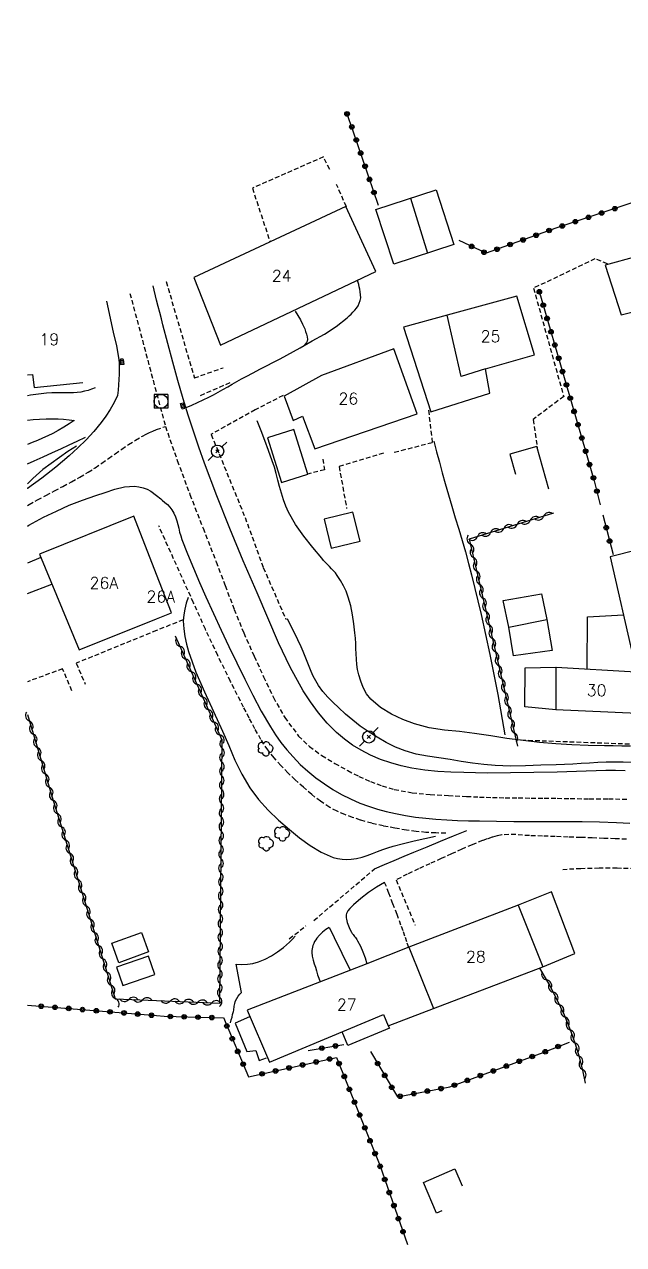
# Model space of a CAD drawing. Header units: millimetres. Extents: x 174000 to 175000, y 130000 to 130858.
# Drawn here: x 173999.7 to 174064.6, y 130437.2 to 130569.5 of the extents above; entities that cross this region are included whole.
import ezdxf
from ezdxf.enums import TextEntityAlignment as Align

# ---------------------------------------------------------------- set-up
doc = ezdxf.new("R2010")
doc.units = ezdxf.units.MM
doc.linetypes.add('DASHED', pattern=[0.75, 0.5, -0.25])
doc.layers.get('0').update_dxf_attribs({"linetype": 'CONTINUOUS'})
for name, color, linetype in [('W0001', 6, 'DASHED'), ('W0008', 7, 'CONTINUOUS'), ('W0014', 7, 'CONTINUOUS'), ('W0017', 7, 'CONTINUOUS'), ('W0071', 7, 'CONTINUOUS'), ('W0101', 7, 'CONTINUOUS'), ('W0104', 1, 'CONTINUOUS'), ('W0112', 1, 'DASHED'), ('W0211', 2, 'CONTINUOUS'), ('W0214', 2, 'CONTINUOUS'), ('W0300', 7, 'CONTINUOUS'), ('W0310', 3, 'CONTINUOUS'), ('W0323', 7, 'CONTINUOUS'), ('W0330', 7, 'CONTINUOUS'), ('W0401', 7, 'CONTINUOUS'), ('W0420', 7, 'CONTINUOUS'), ('W0473', 7, 'CONTINUOUS'), ('W0991', 7, 'CONTINUOUS'), ('W1102', 7, 'CONTINUOUS')]:
    doc.layers.add(name, color=color, linetype=linetype)
doc.styles.get("Standard").update_dxf_attribs({"font": 'romans.shx', "width": 0.85})

# ---------------------------------------------------------------- blocks, each defined once
blk = doc.blocks.new('T401')
for p, q in [((-0.3, 0.3), (0, 0.3)), ((-0.3, -0.25), (-0.3, 0.3)), ((-0.3, 0.15), (0, 0.15)), ((-0.3, 0), (0, 0)), ((0, 0.3), (0, -0.25)), ((-0.3, -0.15), (0, -0.15)), ((-0.3, -0.25), (-0.3, -0.3)), ((-0.3, -0.3), (0, -0.3)), ((0, -0.3), (0, -0.25))]:
    blk.add_line(p, q)
blk = doc.blocks.new('T420')
for p, q in [((0.75, 0.75), (-0.75, 0.75)), ((-0.75, 0.75), (-0.75, -0.75)), ((0.75, 0.75), (0.75, -0.75)), ((0.75, -0.75), (-0.75, -0.75))]:
    blk.add_line(p, q)
blk.add_ellipse((0, 0), major_axis=(-0.53, 0.53), ratio=1, start_param=3.926991, end_param=10.210176)
blk = doc.blocks.new('T473')
for p, q in [((-0.166667, 0.166667), (0.166667, -0.166667)), ((-0.166667, -0.166667), (0.166667, 0.166667)), ((0.500001, 0.500001), (1.000002, 1.000002)), ((-1.000002, -1.000002), (-0.500001, -0.500001))]:
    blk.add_line(p, q)
blk.add_ellipse((0, 0), major_axis=(0.471405, 0.471405), ratio=1, start_param=5.4977871438, end_param=11.780972451)
blk = doc.blocks.new('T300')
for p, q in [((-0.8, 0.51), (-0.86, 0.34)), ((-0.86, 0.34), (-0.86, 0.17)), ((-0.86, 0.17), (-0.74, 0.06)), ((-0.69, 0.63), (-0.8, 0.51)), ((-0.8, -0.06), (-0.74, 0.06)), ((-0.74, 0.06), (-0.69, 0.11)), ((-0.57, 0.69), (-0.69, 0.63)), ((-0.46, 0.69), (-0.57, 0.69)), ((-0.29, 0.63), (-0.46, 0.69)), ((-0.29, 0.63), (-0.17, 0.74)), ((-0.23, 0.57), (-0.29, 0.63)), ((-0.17, 0.74), (-0.06, 0.8)), ((-0.06, 0.8), (0.06, 0.8)), ((0.06, 0.8), (0.23, 0.74)), ((0.23, 0.74), (0.34, 0.63)), ((0.34, 0.63), (0.4, 0.51)), ((0.46, 0.46), (0.34, 0.46)), ((0.4, 0.51), (0.4, 0.46)), ((0.57, 0.4), (0.46, 0.46)), ((0.57, 0.4), (0.69, 0.29)), ((0.69, 0.29), (0.74, 0.17)), ((0.74, 0.06), (0.69, -0.17)), ((0.74, 0.17), (0.74, 0.06)), ((-0.8, -0.17), (-0.8, -0.06)), ((-0.8, -0.23), (-0.8, -0.17)), ((-0.74, -0.34), (-0.8, -0.23)), ((-0.69, -0.4), (-0.74, -0.34)), ((-0.51, -0.46), (-0.69, -0.4)), ((-0.4, -0.46), (-0.51, -0.46)), ((-0.4, -0.46), (-0.34, -0.46)), ((-0.34, -0.46), (-0.34, -0.4)), ((-0.34, -0.51), (-0.34, -0.46)), ((-0.29, -0.63), (-0.34, -0.51)), ((-0.17, -0.74), (-0.29, -0.63)), ((-0.06, -0.8), (-0.17, -0.74)), ((0.06, -0.8), (-0.06, -0.8)), ((0.17, -0.74), (0.06, -0.8)), ((0.23, -0.69), (0.17, -0.74)), ((0.29, -0.46), (0.23, -0.46)), ((0.29, -0.63), (0.23, -0.69)), ((0.46, -0.4), (0.29, -0.46)), ((0.34, -0.51), (0.29, -0.63)), ((0.34, -0.51), (0.34, -0.46)), ((0.57, -0.34), (0.46, -0.4)), ((0.63, -0.29), (0.57, -0.34)), ((0.69, -0.17), (0.63, -0.29))]:
    blk.add_line(p, q)
blk = doc.blocks.new('t310o')
at = {"color": 0, "linetype": 'Continuous'}
for centre, start, end in [((-0.5, 0.38), 216.8699, 323.1304), ((0.5, -0.37), 36.8699, 143.1303)]:
    blk.add_arc(centre, 0.625, start, end, dxfattribs=at)
blk = doc.blocks.new('t323o')
at = {"color": 0, "linetype": 'Continuous'}
for radius in [0.25, 0.15]:
    blk.add_circle((0, 0), radius, dxfattribs=at)

msp = doc.modelspace()

# ---------------------------------------------------------------- linework, layer by layer
at = {"layer": 'W0001'}
for points in [[(174011.12, 130540.32), (174014.97, 130525.9)], [(174014, 130525.56), (174014.97, 130525.9)], [(174014.97, 130525.9), (174016.26, 130522.2), (174017.63, 130518.52), (174019.05, 130514.87), (174020.47, 130511.22), (174021.45, 130508.65), (174022.43, 130506.07), (174023.46, 130503.51), (174024.59, 130500.99), (174025.62, 130498.77), (174026.67, 130496.52), (174027.9, 130494.34), (174029.41, 130492.34), (174030.6, 130491.2), (174031.93, 130490.23), (174033.33, 130489.38), (174034.74, 130488.59), (174035.95, 130487.97), (174037.19, 130487.41), (174038.47, 130486.93), (174039.78, 130486.55), (174041.72, 130486.19), (174043.69, 130486), (174045.65, 130485.9), (174047.61, 130485.8), (174049.01, 130485.73), (174050.42, 130485.68), (174051.82, 130485.65), (174053.23, 130485.64), (174054.64, 130485.62), (174056.04, 130485.61), (174057.45, 130485.59), (174058.85, 130485.56), (174060.92, 130485.54), (174063, 130485.54), (174065.09, 130485.49)], [(174000, 130517.32), (174000.19, 130517.44), (174001.11, 130517.94), (174002.02, 130518.43), (174002.94, 130518.92), (174003.86, 130519.4), (174004.78, 130519.9), (174005.69, 130520.41), (174006.59, 130520.93), (174007.34, 130521.41), (174008.07, 130521.91), (174008.8, 130522.42), (174009.51, 130522.93), (174010.24, 130523.45), (174010.97, 130523.95), (174011.73, 130524.42), (174012.5, 130524.86), (174012.87, 130525.05), (174013.24, 130525.23), (174013.62, 130525.4), (174014, 130525.56)]]:
    msp.add_lwpolyline(points, dxfattribs=at)
at = {"layer": 'W0008'}
for points in [[(174009.79, 130529.27), (174009.41, 130528.49), (174008.99, 130527.74), (174008.52, 130527.01), (174008.02, 130526.31), (174007.22, 130525.35), (174006.37, 130524.44), (174005.47, 130523.57), (174004.55, 130522.73), (174003.08, 130521.48), (174001.56, 130520.3), (174000, 130519.16), (174000, 130519.15)], [(174000, 130515.09), (174000.17, 130515.19), (174000.96, 130515.64), (174001.77, 130516.06), (174003.15, 130516.73), (174004.55, 130517.35), (174005.98, 130517.91), (174007.44, 130518.42), (174008.44, 130518.75), (174009.47, 130519.09), (174010.54, 130519.34), (174011.63, 130519.41), (174012.09, 130519.36), (174012.55, 130519.26), (174012.98, 130519.1), (174013.4, 130518.88)]]:
    msp.add_lwpolyline(points, dxfattribs=at)
at = {"layer": 'W0014'}
for points in [[(174014, 130539.58), (174013.65, 130541.14)], [(174008.58, 130539.49), (174009.3, 130536.11), (174009.3, 130536.11), (174009.65, 130534.64), (174009.91, 130533.15), (174009.95, 130532.75), (174009.96, 130532.36), (174009.96, 130531.97), (174009.96, 130531.57), (174009.93, 130530.99), (174009.89, 130530.41), (174009.83, 130529.83), (174009.76, 130529.25)], [(174064.82, 130488.58), (174063.77, 130488.61), (174062.71, 130488.6), (174061.66, 130488.57), (174060.6, 130488.53), (174059.55, 130488.49), (174058.5, 130488.46), (174057.45, 130488.44), (174054.92, 130488.4), (174052.38, 130488.35), (174049.85, 130488.32), (174047.32, 130488.37), (174045.91, 130488.43), (174044.5, 130488.5), (174043.09, 130488.63), (174041.7, 130488.85), (174040.54, 130489.11), (174039.4, 130489.43), (174038.28, 130489.81), (174037.19, 130490.28), (174036.21, 130490.79), (174035.27, 130491.36), (174034.37, 130492), (174033.53, 130492.71), (174032.5, 130493.74), (174031.57, 130494.85), (174030.71, 130496.03), (174029.92, 130497.24), (174028.48, 130499.8), (174027.22, 130502.46), (174026.06, 130505.16), (174024.91, 130507.85), (174023.4, 130511.34), (174021.94, 130514.84), (174020.53, 130518.37), (174019.19, 130521.93), (174018.58, 130523.65), (174018, 130525.39), (174017.44, 130527.13), (174016.91, 130528.88), (174016.33, 130530.88), (174015.77, 130532.88), (174015.24, 130534.89), (174014.7, 130536.9), (174014.53, 130537.57), (174014.35, 130538.24), (174014.18, 130538.91), (174014, 130539.58)], [(174013.4, 130518.88), (174014, 130518.43)], [(174014, 130518.43), (174014.16, 130518.3), (174014.32, 130518.17), (174014.48, 130518.04), (174014.63, 130517.91), (174014.91, 130517.67), (174015.19, 130517.43), (174015.45, 130517.16), (174015.67, 130516.86), (174015.88, 130516.49), (174016.05, 130516.09), (174016.19, 130515.68), (174016.3, 130515.27), (174016.41, 130514.86), (174016.51, 130514.45), (174016.63, 130514.04), (174016.76, 130513.64), (174017.38, 130512.08), (174018.02, 130510.52), (174018.68, 130508.98), (174019.36, 130507.44), (174020.17, 130505.63), (174021, 130503.83), (174021.85, 130502.05), (174022.72, 130500.27), (174023.59, 130498.51), (174024.45, 130496.76), (174025.36, 130495.02), (174026.36, 130493.34), (174026.92, 130492.48), (174027.5, 130491.64), (174028.13, 130490.84), (174028.81, 130490.07), (174029.59, 130489.27), (174030.42, 130488.52), (174031.29, 130487.82), (174032.2, 130487.16), (174033.12, 130486.56), (174034.07, 130486.01), (174035.05, 130485.52), (174036.05, 130485.07), (174036.99, 130484.72), (174037.95, 130484.42), (174038.92, 130484.16), (174039.9, 130483.94), (174040.99, 130483.73), (174042.09, 130483.56), (174043.19, 130483.44), (174044.29, 130483.33), (174045.47, 130483.25), (174046.65, 130483.2), (174047.83, 130483.16), (174049.01, 130483.14), (174050.87, 130483.1), (174052.73, 130483.09), (174054.59, 130483.08), (174056.45, 130483.09), (174058.31, 130483.09), (174060.17, 130483.07), (174062.03, 130483.03), (174063.89, 130482.97), (174065.32, 130482.9)]]:
    msp.add_lwpolyline(points, dxfattribs=at)
at = {"layer": 'W0017'}
for points in [[(174017.21, 130527.96), (174017.83, 130528.22), (174018.45, 130528.5), (174019.06, 130528.78), (174019.67, 130529.08), (174020.19, 130529.34), (174020.7, 130529.62), (174021.21, 130529.9), (174021.72, 130530.19), (174022.22, 130530.48), (174022.73, 130530.76), (174023.23, 130531.05), (174023.74, 130531.33), (174024.47, 130531.72), (174025.2, 130532.1), (174025.94, 130532.48), (174026.67, 130532.86), (174027.41, 130533.24), (174028.14, 130533.62), (174028.86, 130534.02), (174029.58, 130534.43), (174030.89, 130535.17), (174032.2, 130535.91), (174033.49, 130536.73), (174034.67, 130537.68), (174034.89, 130537.88), (174035.1, 130538.08), (174035.3, 130538.29), (174035.5, 130538.5), (174035.69, 130538.74), (174035.85, 130538.99), (174035.99, 130539.26), (174036.1, 130539.54), (174036.15, 130539.86), (174036.13, 130540.18), (174036.08, 130540.48), (174036.03, 130540.78), (174035.99, 130541.02), (174035.94, 130541.27), (174035.88, 130541.51), (174035.81, 130541.75)], [(174029.02, 130538.4), (174029.33, 130537.94), (174029.6, 130537.47), (174029.85, 130536.97), (174030.07, 130536.47), (174030.17, 130536.2), (174030.28, 130535.92), (174030.35, 130535.63), (174030.36, 130535.33), (174030.32, 130535.16), (174030.26, 130535), (174030.17, 130534.86), (174030.05, 130534.73)], [(174007.34, 130530.07), (174006.96, 130529.93), (174006.58, 130529.8), (174006.18, 130529.71), (174005.79, 130529.63), (174005.4, 130529.59), (174005.01, 130529.56), (174004.61, 130529.55), (174004.22, 130529.55), (174003.83, 130529.56), (174003.44, 130529.56), (174003.05, 130529.56), (174002.66, 130529.54), (174002.08, 130529.49), (174001.5, 130529.43), (174000.93, 130529.35), (174000.35, 130529.28), (174000, 130529.23)], [(174000, 130526.59), (174000.62, 130526.64), (174001.33, 130526.69), (174002.03, 130526.72), (174002.73, 130526.73), (174003.33, 130526.71), (174003.92, 130526.68), (174004.52, 130526.63), (174005.11, 130526.56)], [(174005.09, 130526.56), (174004.52, 130526.17), (174003.95, 130525.81), (174003.36, 130525.47), (174002.76, 130525.15), (174002.21, 130524.88), (174001.66, 130524.63), (174001.1, 130524.39), (174000.53, 130524.16), (174000, 130523.94)], [(174000, 130521.84), (174000.73, 130522.16), (174001.73, 130522.61), (174002.73, 130523.07), (174003.63, 130523.47), (174004.52, 130523.89), (174005.41, 130524.31), (174006.3, 130524.74)], [(174037.65, 130477.95), (174038.71, 130478.4), (174039.78, 130478.85), (174040.85, 130479.3), (174041.91, 130479.74), (174043.35, 130480.34), (174044.78, 130480.93), (174046.22, 130481.51), (174047.66, 130482.09)], [(174038.74, 130476.47), (174037.84, 130475.96), (174036.97, 130475.38), (174036.15, 130474.74), (174035.37, 130474.05), (174035.16, 130473.84), (174034.95, 130473.63), (174034.76, 130473.38), (174034.62, 130473.1), (174034.58, 130472.95), (174034.57, 130472.8), (174034.58, 130472.65), (174034.6, 130472.5), (174034.69, 130472.12), (174034.82, 130471.76), (174034.98, 130471.41), (174035.15, 130471.07), (174035.23, 130470.95), (174035.31, 130470.83), (174035.39, 130470.72), (174035.48, 130470.61), (174035.57, 130470.5), (174035.66, 130470.39), (174035.74, 130470.27), (174035.81, 130470.15), (174036.11, 130469.55), (174036.38, 130468.93), (174036.62, 130468.3), (174036.8, 130467.65)], [(174032.73, 130471.6), (174032.36, 130471.36), (174032.01, 130471.08), (174031.69, 130470.77), (174031.4, 130470.44), (174031.26, 130470.25), (174031.15, 130470.06), (174031.05, 130469.85), (174030.96, 130469.64), (174030.91, 130469.46), (174030.87, 130469.27), (174030.84, 130469.08), (174030.84, 130468.89), (174030.89, 130468.47), (174030.99, 130468.06), (174031.11, 130467.66), (174031.23, 130467.27), (174031.35, 130466.87), (174031.47, 130466.47), (174031.6, 130466.08), (174031.74, 130465.69)], [(174032.73, 130471.6), (174033, 130471.05), (174033.26, 130470.5), (174033.53, 130469.95), (174033.8, 130469.4), (174034.1, 130468.79), (174034.4, 130468.17), (174034.7, 130467.56), (174035, 130466.95)], [(174022.65, 130467.6), (174023.26, 130467.57), (174023.86, 130467.6), (174024.46, 130467.69), (174025.05, 130467.85), (174025.79, 130468.14), (174026.48, 130468.52), (174027.13, 130468.96), (174027.76, 130469.42), (174028.11, 130469.7), (174028.43, 130470), (174028.74, 130470.32), (174029.02, 130470.66)]]:
    msp.add_lwpolyline(points, dxfattribs=at)
at = {"layer": 'W0071'}
for points in [[(174023.21, 130464.55), (174022.65, 130467.6)], [(174022.02, 130461.26), (174022.11, 130461.56), (174022.19, 130461.86), (174022.26, 130462.16), (174022.34, 130462.47), (174022.37, 130462.62), (174022.39, 130462.76), (174022.41, 130462.91), (174022.43, 130463.06), (174022.45, 130463.21), (174022.48, 130463.36), (174022.53, 130463.51), (174022.58, 130463.65), (174022.7, 130463.9), (174022.85, 130464.14), (174023.02, 130464.35), (174023.21, 130464.55)]]:
    msp.add_lwpolyline(points, dxfattribs=at)
at = {"layer": 'W0101'}
for points in [[(174034.52, 130549.74), (174018.05, 130542.06), (174020.93, 130534.7), (174037.77, 130542.69)], [(174039.73, 130534.33), (174031.88, 130531.43), (174027.84, 130529.17), (174028.81, 130526.56), (174029.82, 130527.02), (174031.18, 130523.48), (174042.25, 130527.28)]]:
    msp.add_lwpolyline(points, close=True, dxfattribs=at)
for points in [[(174053.08, 130540.03), (174045.52, 130537.95)], [(174049.67, 130532.15), (174055, 130533.68), (174053.08, 130540.03)], [(174049.67, 130532.15), (174047.03, 130531.31), (174045.52, 130537.95)], [(174000, 130531.49), (174000.55, 130531.52)], [(174000.55, 130531.52), (174000.75, 130530.14), (174006, 130530.68)], [(174011.53, 130516.16), (174001.31, 130512.04)], [(174014, 130509.85), (174011.53, 130516.16)], [(174001.31, 130512.04), (174005.62, 130501.7), (174014, 130505.04)], [(174014, 130505.04), (174015.63, 130505.69), (174014, 130509.85)], [(174057.3, 130499.81), (174057.3, 130495.18)], [(174057.3, 130499.81), (174057.35, 130499.81), (174065.97, 130499.3)], [(174066.14, 130494.79), (174057.3, 130495.18)], [(174053.21, 130474.02), (174041.37, 130469.46)], [(174053.21, 130474.02), (174055.9, 130467.31)], [(174041.37, 130469.46), (174036.81, 130467.66), (174023.84, 130462.62), (174026.25, 130456.99), (174038.62, 130462.16), (174039.11, 130460.91), (174044.05, 130462.79)], [(174044.05, 130462.79), (174055.9, 130467.31), (174055.89, 130467.31)]]:
    msp.add_lwpolyline(points, dxfattribs=at)
at = {"layer": 'W0104'}
for points in [[(174046.25, 130545.63), (174039.73, 130543.49), (174037.8, 130549.41), (174044.32, 130551.55), (174046.25, 130545.63)], [(174066.07, 130544.32), (174062.63, 130543.4), (174064.38, 130537.99), (174067.57, 130538.79), (174066.77, 130541.65)], [(174030.41, 130520.72), (174028.9, 130525.56), (174026.04, 130524.67), (174027.54, 130519.83), (174030.41, 130520.72)], [(174036.08, 130513.45), (174035.3, 130516.62), (174032.18, 130515.86), (174032.95, 130512.69), (174036.08, 130513.45)], [(174056.91, 130501.62), (174052.72, 130501.02), (174052.21, 130504.14), (174056.33, 130504.97)], [(174013.15, 130468.94), (174009.93, 130467.77), (174009.16, 130469.9), (174012.39, 130471.06), (174013.15, 130468.94)], [(174013.13, 130468.48), (174009.66, 130467.27), (174010.36, 130465.28), (174013.82, 130466.49), (174013.13, 130468.48)]]:
    msp.add_lwpolyline(points, close=True, dxfattribs=at)
for points in [[(174041.54, 130550.64), (174043.37, 130544.68)], [(174045.52, 130537.95), (174040.8, 130536.66), (174043.76, 130527.48), (174050.15, 130529.49), (174049.67, 130532.15)], [(174056.55, 130519.11), (174055.24, 130523.72), (174052.32, 130522.89), (174052.93, 130520.73)], [(174067.23, 130508.11), (174066.19, 130512.53), (174063.19, 130511.75), (174065.68, 130500.85), (174065.97, 130499.3)], [(174001.45, 130511.7), (174000, 130511.08)], [(174000, 130507.79), (174002.65, 130508.82)], [(174052.21, 130504.14), (174051.58, 130507.03), (174055.75, 130507.75), (174056.33, 130504.97)], [(174060.69, 130499.61), (174060.74, 130505.26), (174064.63, 130505.47)], [(174057.3, 130495.18), (174053.93, 130495.49), (174053.96, 130499.73), (174057.3, 130499.81)], [(174056.83, 130475.46), (174053.21, 130474.02)], [(174055.89, 130467.31), (174059.34, 130468.77), (174056.83, 130475.46)], [(174024.09, 130461.9), (174022.53, 130461.23), (174023.79, 130458.13), (174024.76, 130458.25), (174025.15, 130457.16), (174025.92, 130457.46)], [(174039.11, 130460.91), (174039.25, 130460.67), (174034.76, 130458.78), (174034.12, 130460.28)], [(174044.94, 130440.86), (174044.36, 130440.61), (174042.94, 130443.95), (174046.36, 130445.41), (174047.14, 130443.58)]]:
    msp.add_lwpolyline(points, dxfattribs=at)
at = {"layer": 'W0112'}
for points in [[(174032.78, 130553.77), (174032.1, 130555.12), (174024.4, 130551.73), (174026.31, 130545.91)], [(174034.6, 130549.72), (174033.53, 130552.12)], [(174062.9, 130543.54), (174061.54, 130544.07), (174054.9, 130540.9)], [(174015.05, 130541.6), (174015.05, 130541.6), (174018.12, 130531.14)], [(174054.88, 130540.9), (174058.15, 130529.15), (174054.83, 130526.65), (174055.29, 130523.55)], [(174018.12, 130531.16), (174021.22, 130532.27)], [(174018.78, 130529.27), (174022.19, 130530.75)], [(174027.72, 130529.25), (174024.71, 130527.7), (174019.91, 130525.03)], [(174043.49, 130527.65), (174043.9, 130524.13), (174039.76, 130523.07)], [(174019.94, 130525.03), (174023.6, 130516.04), (174025.58, 130510.61), (174028.03, 130504.99)], [(174032.05, 130522.36), (174032.22, 130521.2), (174030.36, 130520.74)], [(174038.6, 130523.02), (174033.8, 130521.56), (174034.62, 130516.99)], [(174018.02, 130506.78), (174014.24, 130515.14)], [(174045.36, 130481.8), (174044.29, 130481.83), (174043.22, 130481.9), (174042.15, 130482), (174041.09, 130482.14), (174039.84, 130482.35), (174038.59, 130482.59), (174037.35, 130482.88), (174036.12, 130483.23), (174035.27, 130483.51), (174034.41, 130483.83), (174033.58, 130484.19), (174032.78, 130484.61), (174031.78, 130485.27), (174030.83, 130486), (174029.93, 130486.79), (174029.05, 130487.59), (174028.25, 130488.36), (174027.48, 130489.15), (174026.75, 130489.97), (174026.07, 130490.84), (174025.33, 130491.95), (174024.67, 130493.11), (174024.06, 130494.29), (174023.45, 130495.47), (174022.02, 130498.26), (174020.64, 130501.08), (174019.31, 130503.92), (174018.02, 130506.78)], [(174016.89, 130504.94), (174014, 130503.77)], [(174014, 130503.77), (174005.3, 130500.24), (174006.27, 130497.96)], [(174004.84, 130497.24), (174003.83, 130499.61), (174000, 130498.23)], [(174053.55, 130491.91), (174065.88, 130491.47), (174066.14, 130494.52)], [(174064.96, 130481.15), (174063.72, 130481.21), (174062.49, 130481.25), (174061.25, 130481.3), (174060.01, 130481.34), (174058.62, 130481.39), (174057.23, 130481.44), (174055.84, 130481.49), (174054.44, 130481.54), (174053.7, 130481.58), (174052.96, 130481.65), (174052.21, 130481.68), (174051.46, 130481.63), (174050.92, 130481.53), (174050.39, 130481.38), (174049.87, 130481.19), (174049.35, 130481), (174048.21, 130480.56), (174047.09, 130480.08), (174045.98, 130479.57), (174044.87, 130479.07), (174043.64, 130478.5), (174042.41, 130477.93), (174041.19, 130477.35), (174039.98, 130476.76)], [(174031.06, 130472.33), (174037.65, 130477.95)], [(174065.9, 130477.95), (174063.94, 130478), (174061.98, 130478.01), (174060.01, 130477.96), (174058.05, 130477.85)], [(174041.36, 130469.42), (174041.15, 130470.03), (174040.94, 130470.64), (174040.73, 130471.24), (174040.51, 130471.84), (174040.08, 130473.01), (174039.64, 130474.16), (174039.2, 130475.32), (174038.74, 130476.47)], [(174039.98, 130476.76), (174042.04, 130471.84)], [(174028.39, 130470.37), (174030.21, 130471.77)]]:
    msp.add_lwpolyline(points, dxfattribs=at)
at = {"layer": 'W0211'}
for points in [[(174065.38, 130491.25), (174064.44, 130491.25), (174063.5, 130491.26), (174062.56, 130491.28), (174060.8, 130491.33), (174059.04, 130491.4), (174057.29, 130491.5), (174055.53, 130491.64), (174053.76, 130491.84), (174052, 130492.09), (174050.24, 130492.36), (174048.48, 130492.63), (174046.86, 130492.83), (174045.22, 130492.99), (174043.58, 130493.22), (174041.99, 130493.65), (174040.72, 130494.13), (174039.47, 130494.7), (174038.29, 130495.42), (174037.24, 130496.34), (174036.78, 130496.93), (174036.42, 130497.59), (174036.15, 130498.28), (174035.93, 130498.98), (174035.8, 130499.54), (174035.72, 130500.11), (174035.67, 130500.68), (174035.64, 130501.25), (174035.63, 130501.82), (174035.61, 130502.38), (174035.58, 130502.95), (174035.52, 130503.51), (174035.39, 130504.49), (174035.25, 130505.48), (174035.06, 130506.46), (174034.79, 130507.41), (174034.56, 130508.03), (174034.28, 130508.63), (174033.96, 130509.21), (174033.6, 130509.76), (174033.42, 130510.02), (174033.21, 130510.26), (174032.99, 130510.48), (174032.77, 130510.7), (174032.55, 130510.92), (174032.33, 130511.14), (174032.11, 130511.37), (174031.91, 130511.61), (174030.94, 130512.79), (174029.98, 130514), (174029.09, 130515.26), (174028.32, 130516.6), (174028.02, 130517.27), (174027.76, 130517.96), (174027.54, 130518.67), (174027.34, 130519.38), (174027.16, 130520.08), (174026.98, 130520.79), (174026.78, 130521.5), (174026.55, 130522.19), (174026.16, 130523.28), (174025.76, 130524.36), (174025.34, 130525.44), (174024.91, 130526.51)], [(174005.33, 130523.77), (174004.39, 130523.18), (174003.47, 130522.55), (174002.57, 130521.9), (174001.69, 130521.23), (174001.32, 130520.92), (174000.96, 130520.59), (174000.61, 130520.26), (174000.27, 130519.93), (174000, 130519.67)], [(174017.44, 130507.34), (174017.22, 130506.73), (174017.06, 130506.11), (174016.95, 130505.47), (174016.91, 130504.82), (174016.95, 130503.97), (174017.07, 130503.13), (174017.26, 130502.31), (174017.49, 130501.5), (174018.26, 130499.28), (174019.19, 130497.12), (174020.19, 130495), (174021.17, 130492.88), (174021.85, 130491.32), (174022.51, 130489.74), (174023.25, 130488.19), (174024.13, 130486.72), (174025.07, 130485.47), (174026.12, 130484.3), (174027.24, 130483.21), (174028.42, 130482.19), (174029.51, 130481.32), (174030.65, 130480.48), (174031.86, 130479.75), (174033.17, 130479.19), (174033.64, 130479.06), (174034.13, 130478.98), (174034.62, 130478.97), (174035.11, 130478.99), (174035.7, 130479.08), (174036.29, 130479.22), (174036.86, 130479.4), (174037.42, 130479.6), (174037.98, 130479.82), (174038.53, 130480.03), (174039.09, 130480.23), (174039.66, 130480.4), (174040.8, 130480.7), (174041.94, 130480.98), (174043.09, 130481.24), (174044.24, 130481.49)]]:
    msp.add_lwpolyline(points, dxfattribs=at)
at = {"layer": 'W0214'}
msp.add_lwpolyline([(174065.84, 130489.46), (174064.59, 130489.51), (174063.68, 130489.52), (174062.77, 130489.5), (174061.86, 130489.46), (174060.96, 130489.41), (174060.05, 130489.35), (174059.14, 130489.3), (174058.23, 130489.25), (174057.33, 130489.22), (174055.67, 130489.17), (174054.02, 130489.11), (174052.37, 130489.09), (174050.71, 130489.15), (174049.49, 130489.25), (174048.27, 130489.4), (174047.05, 130489.58), (174045.84, 130489.78), (174044.62, 130489.96), (174043.39, 130490.14), (174042.17, 130490.37), (174040.97, 130490.72), (174039.91, 130491.14), (174038.89, 130491.65), (174037.91, 130492.22), (174036.95, 130492.83), (174036.1, 130493.42), (174035.29, 130494.05), (174034.51, 130494.72), (174033.75, 130495.42), (174033.16, 130495.98), (174032.59, 130496.55), (174032.05, 130497.16), (174031.57, 130497.82), (174031.27, 130498.31), (174031, 130498.83), (174030.76, 130499.35), (174030.54, 130499.89), (174030.34, 130500.42), (174030.13, 130500.96), (174029.91, 130501.49), (174029.68, 130502.01), (174029.32, 130502.78), (174028.95, 130503.54), (174028.58, 130504.3), (174028.2, 130505.06)], dxfattribs=at)
at = {"layer": 'W0310'}
for points in [[(174057.04, 130516.5), (174047.9, 130513.69), (174053.13, 130491.23)], [(174014, 130463.67), (174020.86, 130463.39), (174021.13, 130491.88), (174016.06, 130503.17)], [(174000, 130494.67), (174002.69, 130485.73), (174009.54, 130463.85), (174014, 130463.67)], [(174060.5, 130454.71), (174060.21, 130456.13), (174059.85, 130457.54), (174059.43, 130458.92), (174058.95, 130460.29), (174058.22, 130462.07), (174057.42, 130463.81), (174056.53, 130465.52), (174055.56, 130467.18)]]:
    msp.add_lwpolyline(points, dxfattribs=at)
at = {"layer": 'W0323'}
for points in [[(174126.79, 130607.36), (174129.72, 130593.36), (174132.44, 130578.7), (174126.53, 130576.2), (174109.9, 130569.37), (174093.55, 130562.56), (174075.11, 130554.06), (174066.73, 130550.52), (174057.28, 130547.39), (174049.74, 130544.68), (174046.81, 130546.06)], [(174038.06, 130549.84), (174035.37, 130557.81), (174034.6, 130559.98)], [(174055.46, 130540.68), (174061.47, 130519.99), (174062.12, 130517.42)], [(174062.4, 130516.33), (174063.5, 130512.02)], [(174000, 130463.17), (174014, 130462.03)], [(174014, 130462.03), (174014.85, 130461.96), (174021.25, 130461.79)], [(174021.25, 130461.81), (174023.98, 130455.39)], [(174030.45, 130458.25), (174034.33, 130458.91)], [(174037.21, 130458.13), (174040.12, 130453.24), (174045.79, 130454.3), (174055.92, 130458.03), (174058.78, 130459.17)], [(174023.98, 130455.39), (174033.53, 130457.5), (174038.21, 130445.82), (174041.21, 130437.21)]]:
    msp.add_lwpolyline(points, dxfattribs=at)
at = {"layer": 'W0330'}
msp.add_lwpolyline([(174044.07, 130524.3), (174044.37, 130523.16), (174044.68, 130522.01), (174044.99, 130520.87), (174045.31, 130519.72), (174045.66, 130518.48), (174046.03, 130517.25), (174046.4, 130516.01), (174046.77, 130514.78), (174047.14, 130513.54), (174047.5, 130512.31), (174047.84, 130511.06), (174048.17, 130509.81), (174049.19, 130505.5), (174050.14, 130501.17), (174051, 130496.83), (174051.78, 130492.46)], dxfattribs=at)
at = {"layer": 'W1102'}
msp.add_lwpolyline([(174041.37, 130469.46), (174044.05, 130462.79)], dxfattribs=at)

# ---------------------------------------------------------------- block references
at = {"layer": 'W0300'}
for p in [(174025.87, 130490.94), (174027.67, 130481.73), (174025.92, 130480.66)]:
    msp.add_blockref('T300', p, dxfattribs=at)
at = {"layer": 'W0310'}
for p, rotation in [((174055.97, 130516.17), 197.0657176356778), ((174051.66, 130514.85), 197.0657176356778), ((174053.1, 130515.29), 197.0657176356778), ((174054.53, 130515.73), 197.0657176356778), ((174048.03, 130513.14), 283.116434856867), ((174048.8, 130513.97), 197.0657176356778), ((174050.23, 130514.41), 197.0657176356778), ((174048.37, 130511.68), 283.116434856867), ((174048.71, 130510.22), 283.116434856867), ((174049.05, 130508.76), 283.116434856867), ((174049.39, 130507.3), 283.116434856867), ((174049.73, 130505.84), 283.116434856867), ((174050.07, 130504.38), 283.116434856867), ((174050.41, 130502.92), 283.116434856867), ((174016.57, 130502.05), 114.1561294866496), ((174050.75, 130501.45), 283.116434856867), ((174017.18, 130500.68), 114.1561294866496), ((174051.09, 130499.99), 283.116434856867), ((174017.79, 130499.31), 114.1561294866496), ((174051.43, 130498.53), 283.116434856867), ((174018.41, 130497.94), 114.1561294866496), ((174051.77, 130497.07), 283.116434856867), ((174019.02, 130496.57), 114.1561294866496), ((174052.11, 130495.61), 283.116434856867), ((174019.64, 130495.2), 114.1561294866496), ((174000.21, 130493.97), 286.7218024253933), ((174020.25, 130493.84), 114.1561294866496), ((174052.45, 130494.15), 283.116434856867), ((174000.64, 130492.54), 286.7218024253933), ((174020.86, 130492.47), 114.1561294866496), ((174052.79, 130492.69), 283.116434856867), ((174001.07, 130491.1), 286.7218024253933), ((174021.12, 130491.02), 89.4640868299417), ((174001.5, 130489.67), 286.7218024253933), ((174021.1, 130489.52), 89.4640868299417), ((174001.94, 130488.23), 286.7218024253933), ((174021.09, 130488.02), 89.4640868299417), ((174002.37, 130486.79), 286.7218024253933), ((174021.08, 130486.52), 89.4640868299417), ((174002.8, 130485.36), 287.4009799702678), ((174003.25, 130483.93), 287.4009799702678), ((174021.06, 130485.02), 89.4640868299417), ((174003.7, 130482.49), 287.4009799702678), ((174021.05, 130483.52), 89.4640868299417), ((174004.15, 130481.06), 287.4009799702678), ((174021.03, 130482.02), 89.4640868299417), ((174021.02, 130480.52), 89.4640868299417), ((174004.6, 130479.63), 287.4009799702678), ((174021.01, 130479.02), 89.4640868299417), ((174005.05, 130478.2), 287.4009799702678), ((174020.99, 130477.52), 89.4640868299417), ((174005.49, 130476.77), 287.4009799702678), ((174020.98, 130476.02), 89.4640868299417), ((174005.94, 130475.34), 287.4009799702678), ((174020.96, 130474.52), 89.4640868299417), ((174006.39, 130473.91), 287.4009799702678), ((174006.84, 130472.47), 287.4009799702678), ((174020.95, 130473.02), 89.4640868299417), ((174007.29, 130471.04), 287.4009799702678), ((174020.93, 130471.52), 89.4640868299417), ((174007.74, 130469.61), 287.4009799702678), ((174020.92, 130470.02), 89.4640868299417), ((174008.19, 130468.18), 287.4009799702678), ((174020.91, 130468.52), 89.4640868299417), ((174008.63, 130466.75), 287.4009799702678), ((174020.89, 130467.02), 89.4640868299417), ((174009.08, 130465.32), 287.4009799702678), ((174020.88, 130465.52), 89.4640868299417), ((174056.31, 130465.9), 120.197023978655), ((174009.53, 130463.89), 287.4009799702678), ((174020.86, 130464.02), 89.4640868299417), ((174057.02, 130464.58), 117.4334847438359), ((174011, 130463.79), 357.670191669699), ((174012.5, 130463.73), 357.670191669699), ((174015.5, 130463.61), 357.6701916697832), ((174017, 130463.55), 357.6701916697832), ((174018.5, 130463.48), 357.6701916697832), ((174020, 130463.42), 357.6701916697832), ((174057.68, 130463.23), 114.7588936418582), ((174058.3, 130461.87), 112.1732882662739), ((174058.87, 130460.48), 112.1732882662739), ((174059.38, 130459.07), 109.561642419031), ((174059.82, 130457.64), 106.8870850439277), ((174060.2, 130456.18), 104.2125263996623)]:
    msp.add_blockref('t310o', p, dxfattribs=dict(at, rotation=rotation))
at = {"layer": 'W0323'}
for p, rotation in [((174034.67, 130559.78), 109.5437606165496), ((174035.18, 130558.37), 109.5437606165496), ((174035.66, 130556.95), 108.6436766160333), ((174036.14, 130555.53), 108.6436766160333), ((174036.62, 130554.11), 108.6436766160333), ((174037.1, 130552.68), 108.6436766160333), ((174037.58, 130551.26), 108.6436766160333), ((174063.69, 130549.51), 198.3026251907216), ((174059.41, 130548.1), 198.3026251907216), ((174060.84, 130548.57), 198.3026251907216), ((174062.26, 130549.04), 198.3026251907216), ((174055.16, 130546.63), 199.8054008794185), ((174056.57, 130547.14), 199.8054008794185), ((174057.99, 130547.63), 198.3026251907216), ((174048.17, 130545.42), 154.7760767345058), ((174052.34, 130545.62), 199.8054008794185), ((174053.75, 130546.12), 199.8054008794185), ((174049.52, 130544.78), 154.7760767345058), ((174050.93, 130545.11), 199.8054008794185), ((174055.51, 130540.5), 286.1931985484502), ((174055.93, 130539.05), 286.1931985484502), ((174056.35, 130537.61), 286.1931985484502), ((174056.77, 130536.17), 286.1931985484502), ((174057.19, 130534.73), 286.1931985484502), ((174057.61, 130533.29), 286.1931985484502), ((174058.02, 130531.85), 286.1931985484502), ((174058.44, 130530.41), 286.1931985484502), ((174058.86, 130528.97), 286.1931985484502), ((174059.28, 130527.53), 286.1931985484502), ((174059.7, 130526.09), 286.1931985484502), ((174060.12, 130524.65), 286.1931985484502), ((174060.53, 130523.21), 286.1931985484502), ((174060.95, 130521.77), 286.1931985484502), ((174061.37, 130520.33), 286.1931985484502), ((174061.75, 130518.88), 284.3227199775283), ((174062.76, 130514.93), 284.3227199777864), ((174063.13, 130513.47), 284.3227199777864), ((174001.5, 130463.05), 355.3263586153973), ((174002.99, 130462.93), 355.3263586153973), ((174004.49, 130462.81), 355.3263586153973), ((174005.98, 130462.68), 355.3263586153973), ((174007.48, 130462.56), 355.3263586153973), ((174008.97, 130462.44), 355.3263586153973), ((174010.47, 130462.32), 355.3263586153973), ((174011.96, 130462.2), 355.3263586153973), ((174013.46, 130462.07), 355.3263586153973), ((174015.5, 130461.94), 358.4811494331263), ((174017, 130461.9), 358.4811494331263), ((174018.5, 130461.86), 358.4811494331263), ((174020, 130461.82), 358.4811494331263), ((174021.63, 130460.91), 293.0941332776387), ((174022.22, 130459.53), 293.0941332776387), ((174022.81, 130458.15), 293.0941332776387), ((174031.93, 130458.5), 9.578424624482029), ((174033.41, 130458.75), 9.578424624482029), ((174056.15, 130458.12), 21.71765463058557), ((174057.54, 130458.68), 21.71765463058557), ((174023.4, 130456.77), 293.0941332776387), ((174029.84, 130456.69), 12.45179647143328), ((174031.31, 130457.01), 12.45179647143328), ((174032.77, 130457.33), 12.45179647143328), ((174033.8, 130456.83), 291.8219048012446), ((174037.98, 130456.84), 300.7128257449604), ((174053.33, 130457.08), 20.22486074243978), ((174054.74, 130457.6), 20.22486074243978), ((174025.45, 130455.72), 12.45179647143328), ((174026.91, 130456.04), 12.45179647143328), ((174028.38, 130456.36), 12.45179647143328), ((174034.36, 130455.44), 291.8219048012446), ((174038.75, 130455.55), 300.7128257449604), ((174049.11, 130455.53), 20.22486074243978), ((174050.52, 130456.04), 20.22486074243978), ((174051.93, 130456.56), 20.22486074243978), ((174034.92, 130454.04), 291.8219048012446), ((174039.51, 130454.26), 300.7128257449604), ((174044.85, 130454.12), 10.64921765710607), ((174046.3, 130454.49), 20.22486074243978), ((174047.7, 130455.01), 20.22486074243978), ((174040.42, 130453.29), 10.64921765710607), ((174041.9, 130453.57), 10.64921765710607), ((174043.37, 130453.85), 10.64921765710607), ((174035.47, 130452.65), 291.8219048012446), ((174036.03, 130451.26), 291.8219048012446), ((174036.59, 130449.87), 291.8219048012446), ((174037.15, 130448.47), 291.8219048012446), ((174037.7, 130447.08), 291.8219048012446), ((174038.25, 130445.69), 289.2368545251436), ((174038.75, 130444.27), 289.2368545251436), ((174039.24, 130442.85), 289.2368545251436), ((174039.74, 130441.44), 289.2368545251436), ((174040.23, 130440.02), 289.2368545251436), ((174040.73, 130438.61), 289.2368545251436)]:
    msp.add_blockref('t323o', p, dxfattribs=dict(at, rotation=rotation))
at = {"layer": 'W0401'}
for p, rotation in [((174010.12, 130532.88), 184.7230434813508), ((174016.98, 130528.18), 16.93407799129994)]:
    msp.add_blockref('T401', p, dxfattribs=dict(at, rotation=rotation))
at = {"layer": 'W0420'}
msp.add_blockref('T420', (174014.49, 130528.62), dxfattribs=at)
at = {"layer": 'W0473'}
for p in [(174020.62, 130523.21), (174037.02, 130492.25)]:
    msp.add_blockref('T473', p, dxfattribs=at)

# ---------------------------------------------------------------- texts
at = {"layer": 'W0991'}
for s, p in [('24', (174027.58, 130542.22)), ('19', (174002.38, 130535.35)), ('25', (174050.22, 130535.67)), ('26', (174034.8, 130528.91)), ('26A', (174008.3, 130508.93)), ('26A', (174014.47, 130507.45)), ('30', (174061.72, 130497.3)), ('28', (174048.63, 130468.41)), ('27', (174034.63, 130463.22))]:
    msp.add_text(s, height=1.25, dxfattribs=at).set_placement(p, align=Align.MIDDLE_CENTER)

doc.saveas('drawing.dxf')
